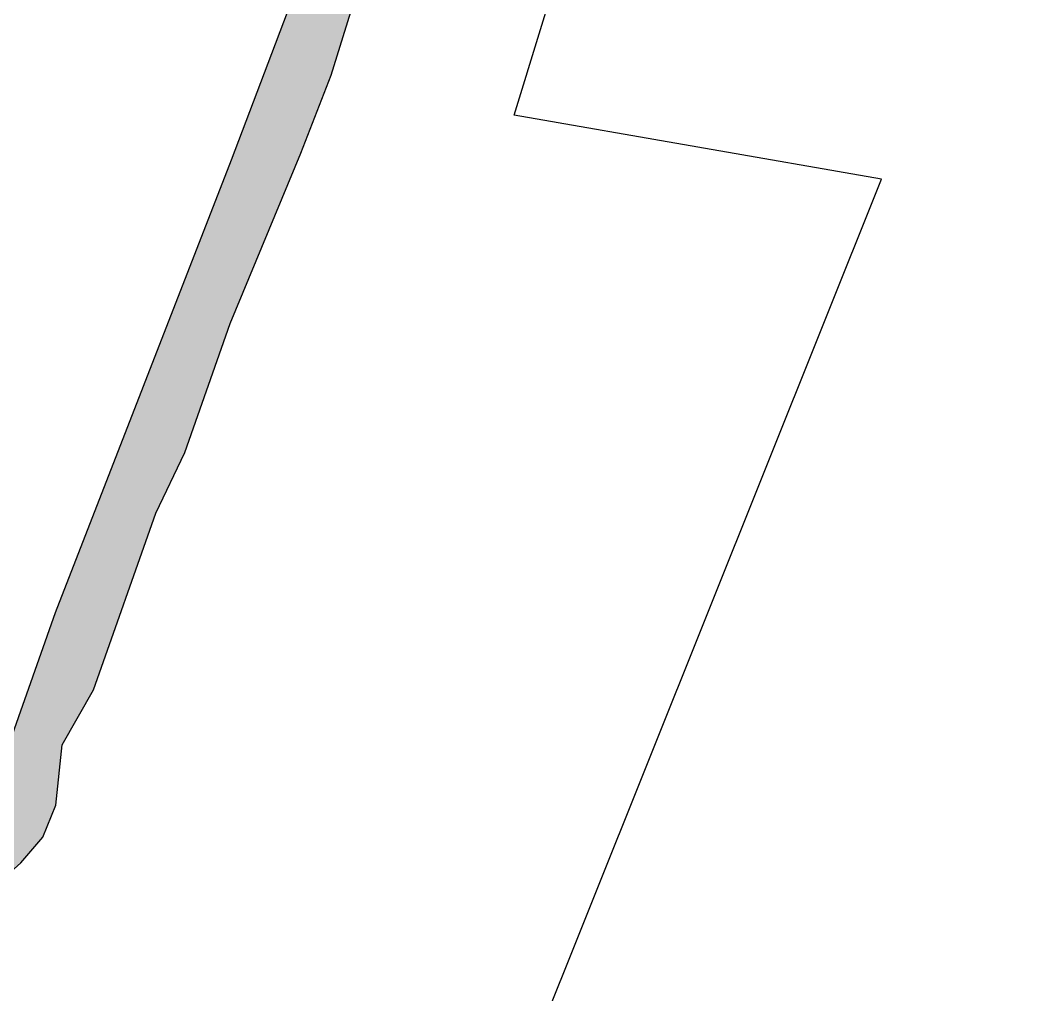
# Model space of a CAD drawing. Header units: metres. Extents: x 266352 to 301042, y 2101789 to 2138568.
# Drawn here: x 286507 to 287341, y 2116122 to 2116921 of the extents above; entities that cross this region are included whole.
import ezdxf

# ---------------------------------------------------------------- set-up
doc = ezdxf.new("R2010")
doc.units = ezdxf.units.M
doc.layers.add('MANGROOVE BUFFER ZONE', color=120, linetype='Continuous')
doc.layers.add('TALUKA BOUNDRY', color=150, linetype='Continuous')

# ---------------------------------------------------------------- blocks, each defined once
blk = doc.blocks.new('A$Ccdb33366')
at = {"layer": 'MANGROOVE BUFFER ZONE'}
h = blk.add_hatch(dxfattribs=at)
h.set_pattern_fill('GRASS', color=256, scale=0.001)
h.set_pattern_definition([(90, (-71.821667, -6.126432), (-0.0179605122, 0.0179605122), [0.0047625, -0.0311585245]), (45, (-71.821667, -6.126432), (-0.017960512, 0.017960512), [0.0047625, -0.0206375]), (135, (-71.821667, -6.126432), (-0.017960512, -0.017960512), [0.0047625, -0.0206375])])
h.paths.add_polyline_path([(5.2304, 1.6761), (5.2674, 1.8025), (5.3467, 1.9943), (5.4821, 2.2945), (5.6121, 2.5826), (5.6689, 2.707), (5.7237, 2.7829), (5.7515, 2.8398), (5.7695, 2.8915), (5.7775, 2.9314), (5.7825, 2.9629), (5.778, 3.0063), (5.7635, 3.0553), (5.7992, 3.0628), (5.8368, 3.0811), (5.8648, 3.1219), (5.884, 3.1563), (5.896, 3.2315), (5.9161, 3.3022), (5.9585, 3.4165), (6.0377, 3.5693), (6.097, 3.6951), (6.1074, 3.7351), (6.1082, 3.8087), (6.1287, 3.8449), (6.0509, 3.8799), (6.0316, 3.8363), (6.026, 3.7632), (6.0091, 3.6976), (5.9509, 3.5963), (5.874, 3.4407), (5.8213, 3.2636), (5.8025, 3.1961), (5.7931, 3.1605), (5.765, 3.138), (5.7293, 3.1305), (5.7087, 3.1492), (5.6749, 3.1492), (5.6637, 3.123), (5.6805, 3.0667), (5.6918, 2.9992), (5.7049, 2.9298), (5.673, 2.8548), (5.6243, 2.7873), (5.6006, 2.7449), (5.5453, 2.6458), (5.4459, 2.432), (5.2169, 1.8928), (5.0968, 1.559), (4.8677, 0.9413), (4.8096, 0.7669), (4.7701, 0.6712), (4.7401, 0.6375), (4.6895, 0.6375), (4.6388, 0.6675), (4.6032, 0.7031), (4.5731, 0.7612), (4.5206, 0.8213), (4.4287, 0.9338), (4.3667, 1.0313), (4.286, 1.1157), (4.1941, 1.1851), (4.0509, 1.2851), (3.9421, 1.3301), (3.8544, 1.3755), (3.8352, 1.2951), (3.8924, 1.2745), (3.9255, 1.2579), (3.9652, 1.2447), (4.0248, 1.2083), (4.0513, 1.1917), (4.091, 1.152), (4.0996, 1.1434), (4.2103, 1.0706), (4.3387, 0.9319), (4.4186, 0.8047), (4.4824, 0.7314), (4.5263, 0.6612), (4.5751, 0.6108), (4.631, 0.5765), (4.6812, 0.5566), (4.757, 0.5574), (4.8049, 0.5813), (4.8264, 0.6012), (4.856, 0.6365), (4.8728, 0.6804), (4.88, 0.7625), (4.9215, 0.8375), (5.0021, 1.0785), (5.04, 1.1613), (5.0988, 1.3374), (5.1907, 1.5698)])
for points in [[(5.2169, 1.8928), (5.0968, 1.559), (4.8677, 0.9413), (4.8096, 0.7669)], [(4.8049, 0.5813), (4.8264, 0.6012), (4.856, 0.6365), (4.8728, 0.6804), (4.88, 0.7625), (4.9215, 0.8375), (5.0021, 1.0785), (5.04, 1.1613), (5.0988, 1.3374), (5.1907, 1.5698), (5.2304, 1.6761), (5.2304, 1.6761), (5.2674, 1.8025)]]:
    blk.add_lwpolyline(points, dxfattribs=at)

msp = doc.modelspace()

# ---------------------------------------------------------------- linework, layer by layer
at = {"layer": 'TALUKA BOUNDRY'}
msp.add_polyline3d([(286061.81, 2110599.01, 0), (286077.82, 2111978.37, 0), (286181.43, 2112905, 0), (286259.69, 2113648.8, 0), (286527.44, 2114720.03, 0), (286734.88, 2115596.62, 0), (287212.86, 2116790.55, 0), (286911.78, 2116842.87, 0), (287559.85, 2118951.98, 0), (287630.34, 2119027.47, 0), (287561.16, 2119064.9, 0), (287399.89, 2119164.43, 0), (287178.15, 2119302.05, 0), (287085.95, 2119355.01, 0), (287008.53, 2119432.21, 0), (286900.21, 2119595.23, 0), (286846.39, 2119705.73, 0), (286770.67, 2119929.41, 0), (286771.14, 2120219.35, 0)], dxfattribs=at)

# ---------------------------------------------------------------- block references
at = {"xscale": 604.2174030490069, "yscale": 604.2174030490069, "zscale": 604.2174030490069, "rotation": 359.0939183652337}
msp.add_blockref('A$Ccdb33366', (283586.01, 2115912.96), dxfattribs=at)

doc.saveas('drawing.dxf')
